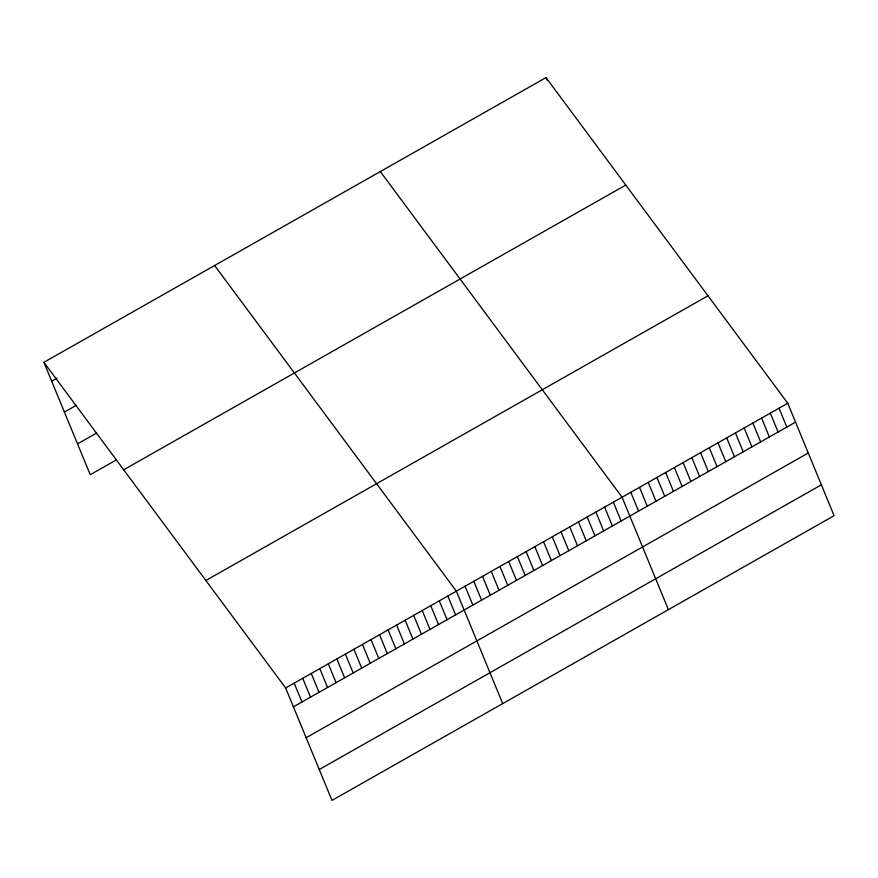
<?xml version="1.0" encoding="UTF-8"?>
<svg xmlns="http://www.w3.org/2000/svg" width="878" height="878" viewBox="0 0 878 878"><rect width="100%" height="100%" fill="white"/><g stroke="black" fill="none" stroke-linecap="round" stroke-linejoin="round"><path stroke-width="1.32" d="M43.9 362.307L546.017 77.604L787.764 403.265L834.1 515.693L331.983 800.396L285.646 687.979L43.9 362.307L90.236 474.735L115.841 460.215M51.681 381.184L57.015 378.155M64.401 412.056L76.145 405.406M77.516 443.862L96.723 432.975M123.677 469.785L625.794 185.071M205.869 580.501L707.986 295.798M285.646 687.979L787.764 403.265M293.417 706.845L795.545 422.131M306.148 737.718L808.265 453.004M319.252 769.523L821.38 484.821M380.317 171.55L622.063 497.222L668.399 609.639M214.616 265.507L456.362 591.168L502.699 703.596M779.038 408.204L786.82 427.081M770.324 413.154L778.095 432.031M761.599 418.104L769.38 436.97M752.874 423.042L760.655 441.919M744.16 427.992L751.93 446.858M735.435 432.931L743.216 451.808M726.71 437.881L734.491 456.747M717.995 442.819L725.777 461.696M709.27 447.769L717.052 466.646M546.017 77.604L547.06 80.117M700.556 452.708L708.326 471.585M691.831 457.657L699.612 476.534M683.106 462.607L690.887 481.473M674.392 467.546L682.162 486.423M665.667 472.496L673.448 491.362M656.942 477.434L664.723 496.311M648.227 482.384L656.009 501.25M639.502 487.323L647.284 506.2M630.788 492.273L638.558 511.15M613.338 502.161L621.119 521.038M604.624 507.111L612.394 525.977M595.899 512.05L603.68 530.927M587.173 516.999L594.955 535.865M578.459 521.938L586.241 540.815M569.734 526.888L577.515 545.765M561.02 531.838L568.79 550.704M552.295 536.776L560.076 555.653M543.57 541.726L551.351 560.592M534.856 546.665L542.626 565.542M526.131 551.614L533.912 570.48M517.405 556.553L525.187 575.43M508.691 561.503L516.473 580.38M499.966 566.453L507.747 585.319M491.252 571.391L499.022 590.268M482.527 576.341L490.308 595.207M473.802 581.28L481.583 600.157M465.088 586.23L472.858 605.096M447.824 596.008L455.605 614.885M439.285 600.848L447.067 619.725M430.758 605.688L438.528 624.565M422.219 610.528L430 629.405M413.681 615.368L421.462 634.245M405.142 620.208L412.923 639.085M396.615 625.048L404.385 643.925M388.076 629.888L395.857 648.765M379.537 634.728L387.319 653.605M370.999 639.568L378.78 658.445M362.471 644.408L370.242 663.285M353.933 649.248L361.714 668.125M345.394 654.088L353.175 672.965M336.856 658.939L344.637 677.805M328.317 663.779L336.098 682.645M319.79 668.619L327.56 687.485M311.251 673.459L319.032 692.325M302.712 678.299L310.494 697.165M294.174 683.139L301.955 702.005"/></g></svg>
